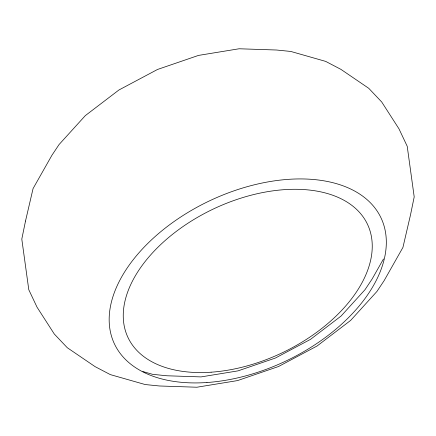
<?xml version="1.0" encoding="UTF-8"?>
<svg xmlns="http://www.w3.org/2000/svg" width="436" height="436" viewBox="0 0 436 436"><rect width="100%" height="100%" fill="white"/><g stroke="black" fill="none" stroke-linecap="round" stroke-linejoin="round"><path stroke-width="0.65" d="M383.489 258.946L372.164 278.931L365.014 289.684L341.094 316.035L310.514 339.355L275.356 358.06L238.018 370.867L201.04 376.911L166.944 375.778L152.671 374.344L142.872 371.548M25.506 221.052L21.8 239.102L28.787 289.738L37.027 307.173L54.287 334.009L67.264 347.705L95.108 366.649L110.346 374.617L145.188 384.547L159.462 385.985L196.898 387.228L237.495 380.595L278.495 366.529L317.097 345.993L350.669 320.389L376.933 291.455L384.089 280.708L402.929 247.435L410.494 214.948L414.2 196.898L407.213 146.262L398.973 128.827L381.713 101.991L368.736 88.295L340.892 69.351L325.654 61.383L290.812 51.453L276.538 50.015L239.102 48.772L198.505 55.405L157.505 69.471L118.903 90.007L85.331 115.611L59.067 144.545L51.911 155.292L33.071 188.565L25.506 221.052M206.953 382.519A147.428 88.726 -25.3 0 0 382.835 222.207A147.428 88.726 -25.3 0 0 153.45 238.056A147.428 88.726 -25.3 0 0 206.953 382.519M211.095 372.197A132.457 79.717 -25.3 0 0 369.118 228.17A132.457 79.717 -25.3 0 0 163.026 242.411A132.457 79.717 -25.3 0 0 211.095 372.197"/></g></svg>
